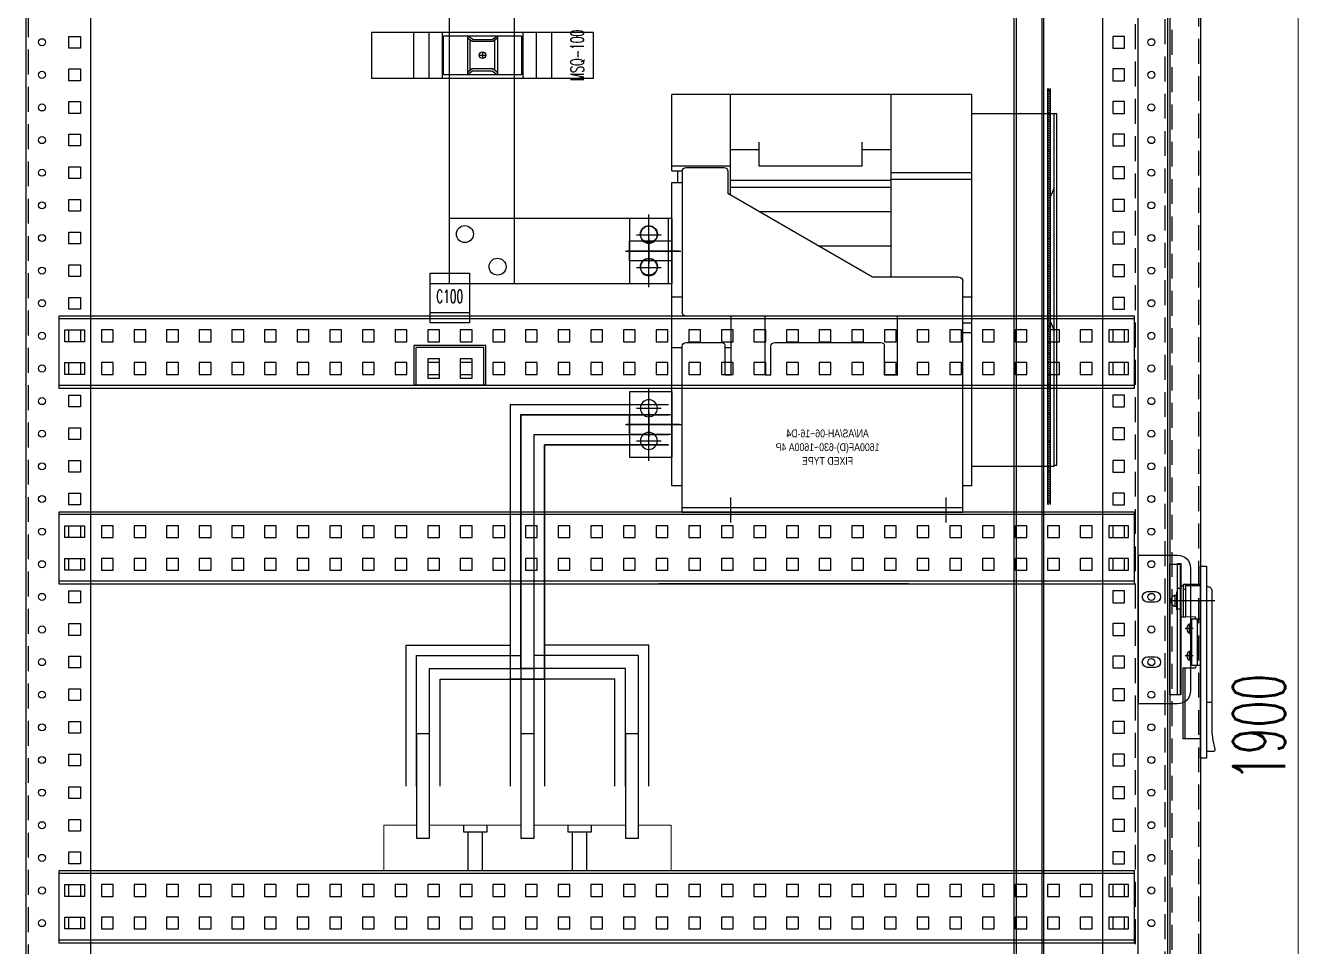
# Model space of a CAD drawing. Header units: millimetres. Extents: x 44190 to 77260, y -67199 to -50358.
# Drawn here: x 58922 to 59907, y -56763 to -56058 of the extents above; entities that cross this region are included whole.
import ezdxf
from ezdxf.enums import TextEntityAlignment as Align

# ---------------------------------------------------------------- set-up
doc = ezdxf.new("R2010")
doc.units = ezdxf.units.MM
doc.header["$LTSCALE"] = 3
doc.linetypes.add('ACAD_ISO04W100', pattern=[30, 24, -3, 0, -3])
doc.linetypes.add('HIDDEN', pattern=[9.525, 6.35, -3.175])
for name, color, linetype in [('1', 3, 'Continuous'), ('@.DM. NÉT CHÍNH', 7, 'Continuous'), ('@.DM. NÉT ĐỤC', 2, 'Continuous'), ('@.VISIBLE', 7, 'Continuous'), ('centerline', 6, 'ACAD_ISO04W100'), ('EQUIPMENT', 4, 'Continuous'), ('equipments', 2, 'Continuous')]:
    doc.layers.add(name, color=color, linetype=linetype)
doc.layers.add('@.DM. KÍCH THƯỚC', color=8, linetype='Continuous', transparency=0.2)
doc.layers.add('hw_Text', color=7, linetype='Continuous', lineweight=13)
doc.layers.add('Text', color=7, linetype='Continuous', lineweight=13)
doc.styles.add('Ann_w01', font='romans.shx', dxfattribs={"width": 0.6, "bigfont": 'chineset.shx'})
doc.styles.get("Standard").update_dxf_attribs({"font": 'arial.ttf'})
doc.dimstyles.new('Dim 01_SC20', dxfattribs={"dimscale": 20, "dimtxt": 2, "dimasz": 1.3, "dimexe": 0.5, "dimexo": 0.5, "dimgap": 0.5, "dimtad": 1, "dimdec": 1, "dimzin": 12, "dimdsep": 46, "dimtxsty": 'Ann_w01', "dimblk": 'OPEN30', "dimcen": 1.5, "dimclrd": 6, "dimclre": 6, "dimclrt": 3, "dimadec": 1, "dimazin": 3, "dimtm": 1e-09, "dimtfac": 1, "dimtdec": 1, "dimtix": 1, "dimtmove": 0, "dimatfit": 3, "dimldrblk": 'OPEN30', "dimfxl": 1, "dimtolj": 1, "dimlwd": 20, "dimlwe": 20, "dimarcsym": 0})

# ---------------------------------------------------------------- blocks, each defined once
blk = doc.blocks.new('_Open30')
at = {"color": 0, "linetype": 'ByBlock', "lineweight": -2}
for p, q in [((-1, 0.268), (0, 0)), ((0, 0), (-1, -0.268)), ((0, 0), (-1, 0))]:
    blk.add_line(p, q, dxfattribs=at)
blk = doc.blocks.new('*D256')
at = {"layer": '@.DM. KÍCH THƯỚC', "color": 6, "lineweight": 20, "transparency": 16777216}
for p, q in [((59807.41, -55645.24), (59907.41, -55645.24)), ((59897.41, -57519.24), (59897.41, -55671.24)), ((59807.41, -57545.24), (59907.41, -57545.24))]:
    blk.add_line(p, q, dxfattribs=at)
at = {"layer": 'Defpoints', "color": 0, "transparency": 16777216}
for p in [(59797.41, -55645.24), (59897.41, -55645.24), (59797.41, -57545.24)]:
    blk.add_point(p, dxfattribs=at)
at = {"layer": '@.DM. KÍCH THƯỚC', "color": 6, "lineweight": 20, "transparency": 16777216, "xscale": 26, "yscale": 26, "zscale": 26}
for p, rotation in [((59897.41, -55645.24), 90), ((59897.41, -57545.24), 270)]:
    blk.add_blockref('_Open30', p, dxfattribs=dict(at, rotation=rotation))
at = {"layer": '@.DM. KÍCH THƯỚC', "color": 3, "transparency": 16777216, "insert": (59867.41, -56595.24), "char_height": 40, "attachment_point": 5, "rotation": 90, "style": 'Ann_w01'}
blk.add_mtext('\\A1;1900', dxfattribs=at)
blk = doc.blocks.new('AB301-1-1.2 Side')
at = {"layer": 'centerline'}
for points in [[(8.69, 47), (-24.81, 47)], [(-7.86, 25.7), (-13.86, 25.7)], [(-7.86, 4.76), (-13.86, 4.76)]]:
    blk.add_lwpolyline(points, dxfattribs=at)
at = {"layer": 'equipments'}
blk.add_line((-17.31, 58.4), (-15.33, 58.4), dxfattribs=at)
for points in [[(-19.81, 75.5), (-17.31, 75.5), (-17.31, -25), (-19.81, -25)], [(-2.31, 73.5), (2.31, 73.5), (2.31, -73.5), (-2.31, -73.5)]]:
    blk.add_lwpolyline(points, close=True, dxfattribs=at)
for points in [[(-15.44, 58.4), (-15.33, 59.61), (-2.31, 59.61)], [(-14.79, 59.61), (-15.22, 59.39), (-15.33, 59.06), (-15.44, 56.43), (-15.22, 56.1), (-14.9, 55.88), (-13.8, 55.88)], [(-20.68, 42.61), (-22.33, 42.61), (-23.53, 43.82), (-24.3, 45.25), (-24.52, 47), (-24.3, 48.64), (-23.53, 50.18), (-22.33, 51.39), (-20.68, 51.39)], [(-21.78, 51.39), (-21.78, 42.61)], [(-19.81, 53.58), (-20.68, 53.58), (-20.68, 40.42), (-19.81, 40.42)], [(-17.31, 56.32), (-19.81, 56.32)], [(-2.31, 58.4), (-13.8, 58.4), (-13.8, 34.39), (-17.31, 34.39)], [(-15.55, 58.4), (-15.55, 34.39)], [(-17.31, 40.64), (-19.81, 40.64)], [(-8.89, 21.2), (-9.76, 21.2), (-9.76, 29.98), (-8.89, 29.98)], [(-2.31, -2.48), (-8.89, -2.48), (-8.89, 33.26), (-2.31, 33.26)], [(-4.5, -2.48), (-4.5, 33.26)], [(-9.76, 22.3), (-11.41, 22.3), (-12.17, 23.95), (-12.5, 25.7), (-12.17, 27.34), (-11.41, 28.99), (-9.76, 28.99)], [(-10.86, 28.99), (-10.86, 22.3)], [(-9.76, 1.47), (-11.41, 1.47), (-12.17, 3.11), (-12.5, 4.76), (-12.17, 6.51), (-11.41, 8.16), (-9.76, 8.16)], [(-10.86, 8.16), (-10.86, 1.47)], [(-8.89, 0.37), (-9.76, 0.37), (-9.76, 9.25), (-8.89, 9.25)], [(-2.31, -58.7), (-15.55, -58.7), (-15.55, -4.45), (-6.69, -4.45), (-6.14, -4.34), (-5.71, -3.9), (-5.6, -3.35), (-5.6, -2.48)], [(-13.91, -58.7), (-13.91, -4.45)], [(2.31, -68.13), (8.01, -68.13), (8.89, -67.69), (9.1, -67.14), (9.1, -66.7), (7.57, -60.12), (6.69, -53.44), (6.69, -31.51), (6.58, -31.07), (6.14, -30.96), (2.31, -30.96)]]:
    blk.add_lwpolyline(points, dxfattribs=at)
for points in [[(2.31, -30.74), (6.14, -30.74), (6.58, -30.52), (6.69, -30.19), (6.69, 54.6, 0.414214), (3.69, 57.6), (2.31, 57.6)], [(-5.61, 33.26, 0.029012), (-5.71, 33.95), (-6.14, 34.39), (-6.58, 34.5), (-13.8, 34.7)]]:
    blk.add_lwpolyline(points, format="xyb", dxfattribs=at)
blk = doc.blocks.new('A$Ca3bfb219')
blk.add_lwpolyline([(0, 114), (30, 114, -0.414214), (40, 104), (40, 10, -0.414214), (30, 0), (0, 0)], format="xyb", close=True)
blk.add_lwpolyline([(24, 107), (32, 107), (32, 7), (24, 7)], close=True)
at = {"layer": '@.DM. NÉT ĐỤC'}
for points in [[(7, 86), (13, 86, -1), (13, 78), (7, 78, -1)], [(7, 36), (13, 36, -1), (13, 28), (7, 28, -1)]]:
    blk.add_lwpolyline(points, format="xyb", close=True, dxfattribs=at)
blk = doc.blocks.new('*U78')
at = {"color": 240, "lineweight": 5}
blk.add_line((-110, 0), (-110, 35), dxfattribs=at)
at = {"color": 1, "lineweight": 5}
for p, q in [((-110, 35), (-85, 35)), ((-75, 35), (-5, 35)), ((5, 35), (75, 35)), ((85, 35), (110, 35)), ((110, 35), (110, 0)), ((110, 0), (-110, 0))]:
    blk.add_line(p, q, dxfattribs=at)
at = {"color": 252, "lineweight": 5}
for p, q in [((-85, 35), (-85, 25)), ((-75, 35), (-75, 25)), ((-5, 35), (-5, 25)), ((5, 35), (5, 25)), ((75, 35), (75, 25)), ((85, 35), (85, 25)), ((-85, 25), (-75, 25)), ((-5, 25), (5, 25)), ((75, 25), (85, 25))]:
    blk.add_line(p, q, dxfattribs=at)
at = {"color": 252}
for p, q in [((-49, 35), (-49, 30)), ((-49, 30), (-31, 30)), ((-45.5, 0), (-45.5, 30)), ((-34.5, 0), (-34.5, 30)), ((-31, 30), (-31, 35)), ((31, 35), (31, 30)), ((31, 30), (49, 30)), ((34.5, 0), (34.5, 30)), ((34.5, 4), (34.5, 30)), ((45.5, 0), (45.5, 30)), ((45.5, 0), (45.5, 30)), ((49, 30), (49, 35))]:
    blk.add_line(p, q, dxfattribs=at)
blk = doc.blocks.new('*U157')
at = {"layer": '@.DM. NÉT CHÍNH', "color": 1}
for p, q in [((0, 53), (824, 53)), ((0, 2), (824, 2))]:
    blk.add_line(p, q, dxfattribs=at)
for points in [[(0, 55), (824, 55), (824, 0), (0, 0)], [(19.5, 44.5), (19.5, 35.5), (4.5, 35.5), (4.5, 44.5)], [(32.5, 44.5), (41.5, 44.5), (41.5, 35.5), (32.5, 35.5)], [(57.5, 44.5), (66.5, 44.5), (66.5, 35.5), (57.5, 35.5)], [(82.5, 44.5), (91.5, 44.5), (91.5, 35.5), (82.5, 35.5)], [(107.5, 44.5), (116.5, 44.5), (116.5, 35.5), (107.5, 35.5)], [(132.5, 44.5), (141.5, 44.5), (141.5, 35.5), (132.5, 35.5)], [(157.5, 44.5), (166.5, 44.5), (166.5, 35.5), (157.5, 35.5)], [(182.5, 44.5), (191.5, 44.5), (191.5, 35.5), (182.5, 35.5)], [(207.5, 44.5), (216.5, 44.5), (216.5, 35.5), (207.5, 35.5)], [(232.5, 44.5), (241.5, 44.5), (241.5, 35.5), (232.5, 35.5)], [(257.5, 44.5), (266.5, 44.5), (266.5, 35.5), (257.5, 35.5)], [(282.5, 44.5), (291.5, 44.5), (291.5, 35.5), (282.5, 35.5)], [(307.5, 44.5), (316.5, 44.5), (316.5, 35.5), (307.5, 35.5)], [(332.5, 44.5), (341.5, 44.5), (341.5, 35.5), (332.5, 35.5)], [(357.5, 44.5), (366.5, 44.5), (366.5, 35.5), (357.5, 35.5)], [(382.5, 44.5), (391.5, 44.5), (391.5, 35.5), (382.5, 35.5)], [(407.5, 44.5), (416.5, 44.5), (416.5, 35.5), (407.5, 35.5)], [(432.5, 44.5), (441.5, 44.5), (441.5, 35.5), (432.5, 35.5)], [(457.5, 44.5), (466.5, 44.5), (466.5, 35.5), (457.5, 35.5)], [(482.5, 44.5), (491.5, 44.5), (491.5, 35.5), (482.5, 35.5)], [(507.5, 44.5), (516.5, 44.5), (516.5, 35.5), (507.5, 35.5)], [(532.5, 44.5), (541.5, 44.5), (541.5, 35.5), (532.5, 35.5)], [(557.5, 44.5), (566.5, 44.5), (566.5, 35.5), (557.5, 35.5)], [(582.5, 44.5), (591.5, 44.5), (591.5, 35.5), (582.5, 35.5)], [(607.5, 44.5), (616.5, 44.5), (616.5, 35.5), (607.5, 35.5)], [(632.5, 44.5), (641.5, 44.5), (641.5, 35.5), (632.5, 35.5)], [(657.5, 44.5), (666.5, 44.5), (666.5, 35.5), (657.5, 35.5)], [(682.5, 44.5), (691.5, 44.5), (691.5, 35.5), (682.5, 35.5)], [(707.5, 44.5), (716.5, 44.5), (716.5, 35.5), (707.5, 35.5)], [(732.5, 44.5), (741.5, 44.5), (741.5, 35.5), (732.5, 35.5)], [(757.5, 44.5), (766.5, 44.5), (766.5, 35.5), (757.5, 35.5)], [(782.5, 44.5), (791.5, 44.5), (791.5, 35.5), (782.5, 35.5)], [(804.5, 44.5), (804.5, 35.5), (819.5, 35.5), (819.5, 44.5)], [(19.5, 19.5), (19.5, 10.5), (4.5, 10.5), (4.5, 19.5)], [(32.5, 19.5), (41.5, 19.5), (41.5, 10.5), (32.5, 10.5)], [(57.5, 19.5), (66.5, 19.5), (66.5, 10.5), (57.5, 10.5)], [(82.5, 19.5), (91.5, 19.5), (91.5, 10.5), (82.5, 10.5)], [(107.5, 19.5), (116.5, 19.5), (116.5, 10.5), (107.5, 10.5)], [(132.5, 19.5), (141.5, 19.5), (141.5, 10.5), (132.5, 10.5)], [(157.5, 19.5), (166.5, 19.5), (166.5, 10.5), (157.5, 10.5)], [(182.5, 19.5), (191.5, 19.5), (191.5, 10.5), (182.5, 10.5)], [(207.5, 19.5), (216.5, 19.5), (216.5, 10.5), (207.5, 10.5)], [(232.5, 19.5), (241.5, 19.5), (241.5, 10.5), (232.5, 10.5)], [(257.5, 19.5), (266.5, 19.5), (266.5, 10.5), (257.5, 10.5)], [(282.5, 19.5), (291.5, 19.5), (291.5, 10.5), (282.5, 10.5)], [(307.5, 19.5), (316.5, 19.5), (316.5, 10.5), (307.5, 10.5)], [(332.5, 19.5), (341.5, 19.5), (341.5, 10.5), (332.5, 10.5)], [(357.5, 19.5), (366.5, 19.5), (366.5, 10.5), (357.5, 10.5)], [(382.5, 19.5), (391.5, 19.5), (391.5, 10.5), (382.5, 10.5)], [(407.5, 19.5), (416.5, 19.5), (416.5, 10.5), (407.5, 10.5)], [(432.5, 19.5), (441.5, 19.5), (441.5, 10.5), (432.5, 10.5)], [(457.5, 19.5), (466.5, 19.5), (466.5, 10.5), (457.5, 10.5)], [(482.5, 19.5), (491.5, 19.5), (491.5, 10.5), (482.5, 10.5)], [(507.5, 19.5), (516.5, 19.5), (516.5, 10.5), (507.5, 10.5)], [(532.5, 19.5), (541.5, 19.5), (541.5, 10.5), (532.5, 10.5)], [(557.5, 19.5), (566.5, 19.5), (566.5, 10.5), (557.5, 10.5)], [(582.5, 19.5), (591.5, 19.5), (591.5, 10.5), (582.5, 10.5)], [(607.5, 19.5), (616.5, 19.5), (616.5, 10.5), (607.5, 10.5)], [(632.5, 19.5), (641.5, 19.5), (641.5, 10.5), (632.5, 10.5)], [(657.5, 19.5), (666.5, 19.5), (666.5, 10.5), (657.5, 10.5)], [(682.5, 19.5), (691.5, 19.5), (691.5, 10.5), (682.5, 10.5)], [(707.5, 19.5), (716.5, 19.5), (716.5, 10.5), (707.5, 10.5)], [(732.5, 19.5), (741.5, 19.5), (741.5, 10.5), (732.5, 10.5)], [(757.5, 19.5), (766.5, 19.5), (766.5, 10.5), (757.5, 10.5)], [(782.5, 19.5), (791.5, 19.5), (791.5, 10.5), (782.5, 10.5)], [(804.5, 19.5), (804.5, 10.5), (819.5, 10.5), (819.5, 19.5)]]:
    blk.add_lwpolyline(points, close=True, dxfattribs=at)
blk = doc.blocks.new('*U138')
at = {"layer": '@.DM. NÉT CHÍNH', "color": 1}
for p, q in [((0, 53), (824, 53)), ((0, 2), (824, 2))]:
    blk.add_line(p, q, dxfattribs=at)
for points in [[(0, 55), (824, 55), (824, 0), (0, 0)], [(19.5, 44.5), (19.5, 35.5), (4.5, 35.5), (4.5, 44.5)], [(32.5, 44.5), (41.5, 44.5), (41.5, 35.5), (32.5, 35.5)], [(57.5, 44.5), (66.5, 44.5), (66.5, 35.5), (57.5, 35.5)], [(82.5, 44.5), (91.5, 44.5), (91.5, 35.5), (82.5, 35.5)], [(107.5, 44.5), (116.5, 44.5), (116.5, 35.5), (107.5, 35.5)], [(132.5, 44.5), (141.5, 44.5), (141.5, 35.5), (132.5, 35.5)], [(157.5, 44.5), (166.5, 44.5), (166.5, 35.5), (157.5, 35.5)], [(182.5, 44.5), (191.5, 44.5), (191.5, 35.5), (182.5, 35.5)], [(207.5, 44.5), (216.5, 44.5), (216.5, 35.5), (207.5, 35.5)], [(232.5, 44.5), (241.5, 44.5), (241.5, 35.5), (232.5, 35.5)], [(257.5, 44.5), (266.5, 44.5), (266.5, 35.5), (257.5, 35.5)], [(282.5, 44.5), (291.5, 44.5), (291.5, 35.5), (282.5, 35.5)], [(307.5, 44.5), (316.5, 44.5), (316.5, 35.5), (307.5, 35.5)], [(332.5, 44.5), (341.5, 44.5), (341.5, 35.5), (332.5, 35.5)], [(357.5, 44.5), (366.5, 44.5), (366.5, 35.5), (357.5, 35.5)], [(382.5, 44.5), (391.5, 44.5), (391.5, 35.5), (382.5, 35.5)], [(407.5, 44.5), (416.5, 44.5), (416.5, 35.5), (407.5, 35.5)], [(432.5, 44.5), (441.5, 44.5), (441.5, 35.5), (432.5, 35.5)], [(457.5, 44.5), (466.5, 44.5), (466.5, 35.5), (457.5, 35.5)], [(482.5, 44.5), (491.5, 44.5), (491.5, 35.5), (482.5, 35.5)], [(507.5, 44.5), (516.5, 44.5), (516.5, 35.5), (507.5, 35.5)], [(532.5, 44.5), (541.5, 44.5), (541.5, 35.5), (532.5, 35.5)], [(557.5, 44.5), (566.5, 44.5), (566.5, 35.5), (557.5, 35.5)], [(582.5, 44.5), (591.5, 44.5), (591.5, 35.5), (582.5, 35.5)], [(607.5, 44.5), (616.5, 44.5), (616.5, 35.5), (607.5, 35.5)], [(632.5, 44.5), (641.5, 44.5), (641.5, 35.5), (632.5, 35.5)], [(657.5, 44.5), (666.5, 44.5), (666.5, 35.5), (657.5, 35.5)], [(682.5, 44.5), (691.5, 44.5), (691.5, 35.5), (682.5, 35.5)], [(707.5, 44.5), (716.5, 44.5), (716.5, 35.5), (707.5, 35.5)], [(732.5, 44.5), (741.5, 44.5), (741.5, 35.5), (732.5, 35.5)], [(757.5, 44.5), (766.5, 44.5), (766.5, 35.5), (757.5, 35.5)], [(782.5, 44.5), (791.5, 44.5), (791.5, 35.5), (782.5, 35.5)], [(804.5, 44.5), (804.5, 35.5), (819.5, 35.5), (819.5, 44.5)], [(19.5, 19.5), (19.5, 10.5), (4.5, 10.5), (4.5, 19.5)], [(32.5, 19.5), (41.5, 19.5), (41.5, 10.5), (32.5, 10.5)], [(57.5, 19.5), (66.5, 19.5), (66.5, 10.5), (57.5, 10.5)], [(82.5, 19.5), (91.5, 19.5), (91.5, 10.5), (82.5, 10.5)], [(107.5, 19.5), (116.5, 19.5), (116.5, 10.5), (107.5, 10.5)], [(132.5, 19.5), (141.5, 19.5), (141.5, 10.5), (132.5, 10.5)], [(157.5, 19.5), (166.5, 19.5), (166.5, 10.5), (157.5, 10.5)], [(182.5, 19.5), (191.5, 19.5), (191.5, 10.5), (182.5, 10.5)], [(207.5, 19.5), (216.5, 19.5), (216.5, 10.5), (207.5, 10.5)], [(232.5, 19.5), (241.5, 19.5), (241.5, 10.5), (232.5, 10.5)], [(257.5, 19.5), (266.5, 19.5), (266.5, 10.5), (257.5, 10.5)], [(282.5, 19.5), (291.5, 19.5), (291.5, 10.5), (282.5, 10.5)], [(307.5, 19.5), (316.5, 19.5), (316.5, 10.5), (307.5, 10.5)], [(332.5, 19.5), (341.5, 19.5), (341.5, 10.5), (332.5, 10.5)], [(357.5, 19.5), (366.5, 19.5), (366.5, 10.5), (357.5, 10.5)], [(382.5, 19.5), (391.5, 19.5), (391.5, 10.5), (382.5, 10.5)], [(407.5, 19.5), (416.5, 19.5), (416.5, 10.5), (407.5, 10.5)], [(432.5, 19.5), (441.5, 19.5), (441.5, 10.5), (432.5, 10.5)], [(457.5, 19.5), (466.5, 19.5), (466.5, 10.5), (457.5, 10.5)], [(482.5, 19.5), (491.5, 19.5), (491.5, 10.5), (482.5, 10.5)], [(507.5, 19.5), (516.5, 19.5), (516.5, 10.5), (507.5, 10.5)], [(532.5, 19.5), (541.5, 19.5), (541.5, 10.5), (532.5, 10.5)], [(557.5, 19.5), (566.5, 19.5), (566.5, 10.5), (557.5, 10.5)], [(582.5, 19.5), (591.5, 19.5), (591.5, 10.5), (582.5, 10.5)], [(607.5, 19.5), (616.5, 19.5), (616.5, 10.5), (607.5, 10.5)], [(632.5, 19.5), (641.5, 19.5), (641.5, 10.5), (632.5, 10.5)], [(657.5, 19.5), (666.5, 19.5), (666.5, 10.5), (657.5, 10.5)], [(682.5, 19.5), (691.5, 19.5), (691.5, 10.5), (682.5, 10.5)], [(707.5, 19.5), (716.5, 19.5), (716.5, 10.5), (707.5, 10.5)], [(732.5, 19.5), (741.5, 19.5), (741.5, 10.5), (732.5, 10.5)], [(757.5, 19.5), (766.5, 19.5), (766.5, 10.5), (757.5, 10.5)], [(782.5, 19.5), (791.5, 19.5), (791.5, 10.5), (782.5, 10.5)], [(804.5, 19.5), (804.5, 10.5), (819.5, 10.5), (819.5, 19.5)]]:
    blk.add_lwpolyline(points, close=True, dxfattribs=at)
blk = doc.blocks.new('MSQ -100')
at = {"layer": 'EQUIPMENT', "color": 6}
for p, q in [((32.06, 35), (32.06, 0)), ((44, 35), (44, 0)), ((54, 35), (54, 0)), ((116, 35), (116, 0)), ((126, 35), (126, 0)), ((137.94, 35), (137.94, 0))]:
    blk.add_line(p, q, dxfattribs=at)
at = {"layer": 'EQUIPMENT'}
for p, q in [((73.5, 32.5), (73.5, 2.5)), ((77.5, 29.5), (73.5, 32.5)), ((92.5, 29.5), (96.5, 32.5)), ((96.5, 32.5), (96.5, 2.5)), ((75.5, 5.87), (75.5, 29.12)), ((85, 20), (85, 15)), ((94.5, 5.87), (94.5, 29.12)), ((82.5, 17.5), (87.5, 17.5)), ((77.5, 5.5), (73.5, 2.5)), ((92.5, 5.5), (96.5, 2.5))]:
    blk.add_line(p, q, dxfattribs=at)
for points in [[(0, 0), (170, 0), (170, 35), (0, 35)], [(55, 32.5), (115, 32.5), (115, 2.5), (55, 2.5)]]:
    blk.add_lwpolyline(points, close=True, dxfattribs=at)
for points in [[(96.5, 30.62), (93, 28), (77, 28), (73.5, 30.62)], [(77.5, 29.5), (92.5, 29.5)], [(96.5, 4.37), (93, 7), (77, 7), (73.5, 4.37)], [(77.5, 5.5), (92.5, 5.5)]]:
    blk.add_lwpolyline(points, dxfattribs=at)
blk.add_circle((85, 17.5), 2.5, dxfattribs=at)
at = {"layer": '@.VISIBLE', "color": 151, "insert": (158, 17.5), "char_height": 10, "attachment_point": 5, "rotation": 90, "style": 'Ann_w01'}
blk.add_mtext('\\A1;MSQ-100', dxfattribs=at)
blk = doc.blocks.new('*U108')
at = {"layer": '@.DM. NÉT CHÍNH', "color": 1}
for p, q in [((0, 53), (824, 53)), ((0, 2), (824, 2))]:
    blk.add_line(p, q, dxfattribs=at)
for points in [[(0, 55), (824, 55), (824, 0), (0, 0)], [(19.5, 44.5), (19.5, 35.5), (4.5, 35.5), (4.5, 44.5)], [(32.5, 44.5), (41.5, 44.5), (41.5, 35.5), (32.5, 35.5)], [(57.5, 44.5), (66.5, 44.5), (66.5, 35.5), (57.5, 35.5)], [(82.5, 44.5), (91.5, 44.5), (91.5, 35.5), (82.5, 35.5)], [(107.5, 44.5), (116.5, 44.5), (116.5, 35.5), (107.5, 35.5)], [(132.5, 44.5), (141.5, 44.5), (141.5, 35.5), (132.5, 35.5)], [(157.5, 44.5), (166.5, 44.5), (166.5, 35.5), (157.5, 35.5)], [(182.5, 44.5), (191.5, 44.5), (191.5, 35.5), (182.5, 35.5)], [(207.5, 44.5), (216.5, 44.5), (216.5, 35.5), (207.5, 35.5)], [(232.5, 44.5), (241.5, 44.5), (241.5, 35.5), (232.5, 35.5)], [(257.5, 44.5), (266.5, 44.5), (266.5, 35.5), (257.5, 35.5)], [(282.5, 44.5), (291.5, 44.5), (291.5, 35.5), (282.5, 35.5)], [(307.5, 44.5), (316.5, 44.5), (316.5, 35.5), (307.5, 35.5)], [(332.5, 44.5), (341.5, 44.5), (341.5, 35.5), (332.5, 35.5)], [(357.5, 44.5), (366.5, 44.5), (366.5, 35.5), (357.5, 35.5)], [(382.5, 44.5), (391.5, 44.5), (391.5, 35.5), (382.5, 35.5)], [(407.5, 44.5), (416.5, 44.5), (416.5, 35.5), (407.5, 35.5)], [(432.5, 44.5), (441.5, 44.5), (441.5, 35.5), (432.5, 35.5)], [(457.5, 44.5), (466.5, 44.5), (466.5, 35.5), (457.5, 35.5)], [(482.5, 44.5), (491.5, 44.5), (491.5, 35.5), (482.5, 35.5)], [(507.5, 44.5), (516.5, 44.5), (516.5, 35.5), (507.5, 35.5)], [(532.5, 44.5), (541.5, 44.5), (541.5, 35.5), (532.5, 35.5)], [(557.5, 44.5), (566.5, 44.5), (566.5, 35.5), (557.5, 35.5)], [(582.5, 44.5), (591.5, 44.5), (591.5, 35.5), (582.5, 35.5)], [(607.5, 44.5), (616.5, 44.5), (616.5, 35.5), (607.5, 35.5)], [(632.5, 44.5), (641.5, 44.5), (641.5, 35.5), (632.5, 35.5)], [(657.5, 44.5), (666.5, 44.5), (666.5, 35.5), (657.5, 35.5)], [(682.5, 44.5), (691.5, 44.5), (691.5, 35.5), (682.5, 35.5)], [(707.5, 44.5), (716.5, 44.5), (716.5, 35.5), (707.5, 35.5)], [(732.5, 44.5), (741.5, 44.5), (741.5, 35.5), (732.5, 35.5)], [(757.5, 44.5), (766.5, 44.5), (766.5, 35.5), (757.5, 35.5)], [(782.5, 44.5), (791.5, 44.5), (791.5, 35.5), (782.5, 35.5)], [(804.5, 44.5), (804.5, 35.5), (819.5, 35.5), (819.5, 44.5)], [(19.5, 19.5), (19.5, 10.5), (4.5, 10.5), (4.5, 19.5)], [(32.5, 19.5), (41.5, 19.5), (41.5, 10.5), (32.5, 10.5)], [(57.5, 19.5), (66.5, 19.5), (66.5, 10.5), (57.5, 10.5)], [(82.5, 19.5), (91.5, 19.5), (91.5, 10.5), (82.5, 10.5)], [(107.5, 19.5), (116.5, 19.5), (116.5, 10.5), (107.5, 10.5)], [(132.5, 19.5), (141.5, 19.5), (141.5, 10.5), (132.5, 10.5)], [(157.5, 19.5), (166.5, 19.5), (166.5, 10.5), (157.5, 10.5)], [(182.5, 19.5), (191.5, 19.5), (191.5, 10.5), (182.5, 10.5)], [(207.5, 19.5), (216.5, 19.5), (216.5, 10.5), (207.5, 10.5)], [(232.5, 19.5), (241.5, 19.5), (241.5, 10.5), (232.5, 10.5)], [(257.5, 19.5), (266.5, 19.5), (266.5, 10.5), (257.5, 10.5)], [(282.5, 19.5), (291.5, 19.5), (291.5, 10.5), (282.5, 10.5)], [(307.5, 19.5), (316.5, 19.5), (316.5, 10.5), (307.5, 10.5)], [(332.5, 19.5), (341.5, 19.5), (341.5, 10.5), (332.5, 10.5)], [(357.5, 19.5), (366.5, 19.5), (366.5, 10.5), (357.5, 10.5)], [(382.5, 19.5), (391.5, 19.5), (391.5, 10.5), (382.5, 10.5)], [(407.5, 19.5), (416.5, 19.5), (416.5, 10.5), (407.5, 10.5)], [(432.5, 19.5), (441.5, 19.5), (441.5, 10.5), (432.5, 10.5)], [(457.5, 19.5), (466.5, 19.5), (466.5, 10.5), (457.5, 10.5)], [(482.5, 19.5), (491.5, 19.5), (491.5, 10.5), (482.5, 10.5)], [(507.5, 19.5), (516.5, 19.5), (516.5, 10.5), (507.5, 10.5)], [(532.5, 19.5), (541.5, 19.5), (541.5, 10.5), (532.5, 10.5)], [(557.5, 19.5), (566.5, 19.5), (566.5, 10.5), (557.5, 10.5)], [(582.5, 19.5), (591.5, 19.5), (591.5, 10.5), (582.5, 10.5)], [(607.5, 19.5), (616.5, 19.5), (616.5, 10.5), (607.5, 10.5)], [(632.5, 19.5), (641.5, 19.5), (641.5, 10.5), (632.5, 10.5)], [(657.5, 19.5), (666.5, 19.5), (666.5, 10.5), (657.5, 10.5)], [(682.5, 19.5), (691.5, 19.5), (691.5, 10.5), (682.5, 10.5)], [(707.5, 19.5), (716.5, 19.5), (716.5, 10.5), (707.5, 10.5)], [(732.5, 19.5), (741.5, 19.5), (741.5, 10.5), (732.5, 10.5)], [(757.5, 19.5), (766.5, 19.5), (766.5, 10.5), (757.5, 10.5)], [(782.5, 19.5), (791.5, 19.5), (791.5, 10.5), (782.5, 10.5)], [(804.5, 19.5), (804.5, 10.5), (819.5, 10.5), (819.5, 19.5)]]:
    blk.add_lwpolyline(points, close=True, dxfattribs=at)
blk = doc.blocks.new('A$C48B815C2')
at = {"linetype": 'Continuous'}
for p, q in [((0, 52.73), (32.5, 52.73)), ((0, 52.73), (0, 2.73)), ((32.5, 52.73), (32.5, 2.73)), ((32.5, 2.73), (0, 2.73))]:
    blk.add_line(p, q, dxfattribs=at)
for centre in [(17.5, 40.23), (17.5, 15.23)]:
    blk.add_circle(centre, 6.5, dxfattribs=at)
at = {"layer": '1'}
for p, q in [((17.5, 0), (17.5, 55.73)), ((27, 40.23), (8, 40.23)), ((35.5, 27.73), (0, 27.73)), ((27, 15.23), (8, 15.23))]:
    blk.add_line(p, q, dxfattribs=at)
blk = doc.blocks.new('*U370')
h = blk.add_hatch()
h.set_pattern_fill('ANSI31', color=1, scale=10)
h.set_pattern_definition([(45, (0, 15), (-0.88388348, 0.88388348), [])])
h.paths.add_polyline_path([(1214.14, -3090.86), (1216.14, -3090.86), (1216.14, -2772.29), (1214.14, -2772.29)])
at = {"linetype": 'Continuous'}
for p, q in [((1274.14, -3076.7), (1274.14, -2776.7)), ((1274.14, -2776.7), (1504.14, -2776.7)), ((1336.14, -2916.7), (1336.14, -2776.7)), ((1459.14, -2853.86), (1459.14, -2776.7)), ((1504.14, -2835.2), (1504.14, -2776.7)), ((1209.14, -3060.7), (1209.14, -2791.7)), ((1209.14, -2791.7), (1273.64, -2791.7)), ((1211.14, -2848.4), (1211.14, -2791.7)), ((1358.14, -2831.7), (1358.14, -2813.2)), ((1437.14, -2831.7), (1437.14, -2813.2)), ((1336.64, -2819.2), (1358.14, -2819.2)), ((1437.14, -2819.2), (1459.14, -2819.2)), ((1274.64, -2836.7), (1336.64, -2836.7)), ((1358.14, -2831.7), (1437.14, -2831.7)), ((1459.14, -2831.7), (1504.14, -2831.7)), ((1461.14, -2835.7), (1461.14, -2852.7)), ((1493.14, -2832.7), (1464.14, -2832.7)), ((1504.14, -2835.2), (1496.09, -2835.2)), ((1496.14, -2835.7), (1496.14, -2943.7)), ((1499.64, -2835.2), (1499.64, -2844.2)), ((1336.14, -2841.7), (1274.64, -2841.7)), ((1336.64, -2842.7), (1459.14, -2842.7)), ((1504.14, -2844.2), (1496.14, -2844.2)), ((1504.14, -3076.7), (1504.14, -2844.2)), ((1211.14, -2848.4), (1214.14, -2855.47)), ((1211.14, -3061.7), (1211.14, -2848.5)), ((1214.14, -2855.47), (1214.14, -2950.54)), ((1459.14, -2847.7), (1336.64, -2847.7)), ((1350.29, -2916.7), (1461.14, -2852.7)), ((1336.14, -2866.7), (1436.89, -2866.7)), ((1391.85, -2892.7), (1336.14, -2892.7)), ((1281.14, -3096.7), (1281.14, -2919.7)), ((1284.14, -2916.7), (1350.29, -2916.7)), ((1281.14, -2931.7), (1274.64, -2931.7)), ((1504.14, -2931.7), (1496.14, -2931.7)), ((1214.14, -2950.54), (1211.14, -2957.6)), ((1281.14, -2951.7), (1274.14, -2951.7)), ((1331.14, -2991.7), (1331.14, -2946.7)), ((1331.14, -2946.7), (1432.64, -2946.7)), ((1432.64, -2991.7), (1432.64, -2946.7)), ((1458.64, -2991.7), (1458.64, -2946.7)), ((1458.64, -2946.7), (1493.14, -2946.7)), ((1281.14, -2959.2), (1274.14, -2959.2)), ((1341.14, -2991.7), (1341.14, -2969.7)), ((1425.14, -2966.7), (1344.14, -2966.7)), ((1428.14, -2991.7), (1428.14, -2969.7)), ((1463.14, -2970.7), (1459.14, -2970.7)), ((1463.14, -2991.7), (1463.14, -2969.7)), ((1493.14, -2966.7), (1466.14, -2966.7)), ((1496.14, -3096.7), (1496.14, -2969.7)), ((1504.14, -2970.7), (1496.14, -2970.7)), ((1331.14, -2991.7), (1341.14, -2991.7)), ((1428.14, -2991.7), (1432.64, -2991.7)), ((1458.64, -2991.7), (1463.14, -2991.7)), ((1211.14, -3060.7), (1209.14, -3060.7)), ((1211.14, -3061.7), (1273.64, -3061.7)), ((1274.14, -3076.7), (1281.14, -3076.7)), ((1496.14, -3076.7), (1504.14, -3076.7)), ((1281.14, -3093.5), (1496.14, -3093.5)), ((1496.14, -3096.7), (1281.14, -3096.7))]:
    blk.add_line(p, q, dxfattribs=at)
at = {"color": 6, "linetype": 'Continuous'}
for p, q in [((1504.14, -2889.2), (1536.64, -2889.2)), ((1504.14, -2904.2), (1504.14, -2889.2)), ((1536.64, -2904.2), (1536.64, -2889.2)), ((1504.14, -2904.2), (1536.64, -2904.2)), ((1504.14, -3022.2), (1536.64, -3022.2)), ((1504.14, -3037.2), (1504.14, -3022.2)), ((1536.64, -3037.2), (1536.64, -3022.2)), ((1504.14, -3037.2), (1536.64, -3037.2))]:
    blk.add_line(p, q, dxfattribs=at)
at = {"linetype": 'Continuous'}
for centre, radius, start, end in [((1273.64, -2791.2), 0.5, 270, 340), ((1464.14, -2835.7), 3, 90, 180), ((1493.14, -2835.7), 3, 0, 90), ((1284.14, -2919.7), 3, 90, 180), ((1274.64, -2932.2), 0.5, 90, 180), ((1493.14, -2943.7), 3, 270, 0), ((1344.14, -2969.7), 3, 90, 180), ((1425.14, -2969.7), 3, 0, 90), ((1466.14, -2969.7), 3, 90, 180), ((1493.14, -2969.7), 3, 0, 90), ((1273.64, -3062.2), 0.5, 0, 90)]:
    blk.add_arc(centre, radius, start, end, dxfattribs=at)
at = {"linetype": 'Continuous', "start_tangent": (0, -1), "end_tangent": (1, 0)}
for points in [[(1274.14, -2836.5), (1274.38, -2836.67), (1274.64, -2836.7)], [(1274.14, -2841.5), (1274.38, -2841.67), (1274.64, -2841.7)]]:
    blk.add_spline(points, degree=3, dxfattribs=at)
at = {"layer": '1'}
for p, q in [((1214.14, -2772.29), (1214.14, -3090.86)), ((1216.14, -2772.29), (1216.14, -3090.86)), ((1504.14, -2896.7), (1497.06, -2896.7)), ((1498.14, -2896.7), (1538.64, -2896.7)), ((1521.64, -3020.2), (1521.64, -3039.2)), ((1504.14, -3029.7), (1496.72, -3029.7)), ((1498.14, -3029.7), (1538.64, -3029.7)), ((1294.14, -3085.5), (1294.14, -3104.7)), ((1459.14, -3085.5), (1459.14, -3104.7))]:
    blk.add_line(p, q, dxfattribs=at)
at = {"layer": '1', "color": 6}
blk.add_line((1521.64, -2887.2), (1521.64, -2906.2), dxfattribs=at)
for p in [(1504.14, -2924.44), (1504.14, -3057.44)]:
    blk.add_blockref('A$C48B815C2', p)
at = {"layer": 'hw_Text', "color": 252, "linetype": 'Continuous', "width": 0.8}
for s, p in [('AN/AS/AH-06~16-D4', (1384.76, -3039.45)), ('1600AF(D)-630~1600A 4P', (1384.76, -3049.99)), ('FIXED TYPE', (1384.76, -3060.52))]:
    blk.add_text(s, height=6, dxfattribs=at).set_placement(p, align=Align.CENTER)
blk = doc.blocks.new('A$Cb9864b83')
at = {"layer": 'EQUIPMENT', "color": 2}
for p, q in [((0, 30), (30, 30)), ((0, 8), (30, 8))]:
    blk.add_line(p, q, dxfattribs=at)
blk.add_lwpolyline([(0, 38), (30, 38), (30, 0), (0, 0)], close=True, dxfattribs=at)

msp = doc.modelspace()

# ---------------------------------------------------------------- linework, layer by layer
msp.add_line((59598.91, -56485.24), (59407.37, -56485.24))
for centre in [(59399.91, -56217.24), (59399.91, -56242.24)]:
    msp.add_circle(centre, 6.5)
at = {"layer": '@.DM. NÉT CHÍNH', "color": 6, "linetype": 'HIDDEN'}
msp.add_line((59772.41, -55770.74), (59772.41, -57319.74), dxfattribs=at)
at = {"layer": '@.DM. NÉT CHÍNH', "color": 6}
for p, q in [((59774.41, -55770.74), (59774.41, -57319.74)), ((59679.41, -55790.74), (59679.41, -57299.74)), ((59681.41, -55790.74), (59681.41, -57299.74))]:
    msp.add_line(p, q, dxfattribs=at)
at = {"layer": '@.DM. NÉT CHÍNH'}
msp.add_lwpolyline([(59797.41, -55645.24), (58922.41, -55645.24), (58922.41, -57445.24), (59797.41, -57445.24)], close=True, dxfattribs=at)
at = {"layer": '@.DM. NÉT CHÍNH', "linetype": 'HIDDEN'}
msp.add_lwpolyline([(59795.41, -55647.24), (58924.41, -55647.24), (58924.41, -57443.24), (59795.41, -57443.24)], close=True, dxfattribs=at)
at = {"layer": '@.DM. NÉT CHÍNH'}
for points in [[(58972.41, -57445.24), (58972.41, -55645.24)], [(59747.41, -55645.24), (59747.41, -57445.24)]]:
    msp.add_lwpolyline(points, dxfattribs=at)
at = {"layer": '@.DM. NÉT CHÍNH', "color": 4}
for points in [[(59799.41, -55723.24), (59822.41, -55723.24), (59822.41, -57367.24), (59799.41, -57367.24)], [(59682.41, -57302.74), (59682.41, -57314.74), (59702.41, -57314.74), (59702.41, -55775.74), (59682.41, -55775.74), (59682.41, -55787.74), (59683.91, -55787.74), (59683.91, -55777.24), (59700.91, -55777.24), (59700.91, -57313.24), (59683.91, -57313.24), (59683.91, -57302.74)]]:
    msp.add_lwpolyline(points, close=True, dxfattribs=at)
at = {"layer": '@.DM. NÉT CHÍNH', "color": 4, "linetype": 'HIDDEN'}
msp.add_lwpolyline([(59800.91, -55724.74), (59820.91, -55724.74), (59820.91, -57365.74), (59800.91, -57365.74)], close=True, dxfattribs=at)
at = {"layer": '@.DM. NÉT CHÍNH', "color": 2}
for points in [[(58964.41, -56065.74), (58964.41, -56074.74), (58955.41, -56074.74), (58955.41, -56065.74)], [(59755.41, -56065.74), (59755.41, -56074.74), (59764.41, -56074.74), (59764.41, -56065.74)], [(58964.41, -56090.74), (58964.41, -56099.74), (58955.41, -56099.74), (58955.41, -56090.74)], [(59755.41, -56090.74), (59755.41, -56099.74), (59764.41, -56099.74), (59764.41, -56090.74)], [(58964.41, -56115.74), (58964.41, -56124.74), (58955.41, -56124.74), (58955.41, -56115.74)], [(59755.41, -56115.74), (59755.41, -56124.74), (59764.41, -56124.74), (59764.41, -56115.74)], [(58964.41, -56140.74), (58964.41, -56149.74), (58955.41, -56149.74), (58955.41, -56140.74)], [(59755.41, -56140.74), (59755.41, -56149.74), (59764.41, -56149.74), (59764.41, -56140.74)], [(58964.41, -56165.74), (58964.41, -56174.74), (58955.41, -56174.74), (58955.41, -56165.74)], [(59755.41, -56165.74), (59755.41, -56174.74), (59764.41, -56174.74), (59764.41, -56165.74)], [(58964.41, -56190.74), (58964.41, -56199.74), (58955.41, -56199.74), (58955.41, -56190.74)], [(59755.41, -56190.74), (59755.41, -56199.74), (59764.41, -56199.74), (59764.41, -56190.74)], [(58964.41, -56215.74), (58964.41, -56224.74), (58955.41, -56224.74), (58955.41, -56215.74)], [(59755.41, -56215.74), (59755.41, -56224.74), (59764.41, -56224.74), (59764.41, -56215.74)], [(58964.41, -56240.74), (58964.41, -56249.74), (58955.41, -56249.74), (58955.41, -56240.74)], [(59755.41, -56240.74), (59755.41, -56249.74), (59764.41, -56249.74), (59764.41, -56240.74)], [(58964.41, -56265.74), (58964.41, -56274.74), (58955.41, -56274.74), (58955.41, -56265.74)], [(59755.41, -56265.74), (59755.41, -56274.74), (59764.41, -56274.74), (59764.41, -56265.74)], [(58964.41, -56290.74), (58964.41, -56299.74), (58955.41, -56299.74), (58955.41, -56290.74)], [(59755.41, -56290.74), (59755.41, -56299.74), (59764.41, -56299.74), (59764.41, -56290.74)], [(58964.41, -56315.74), (58964.41, -56324.74), (58955.41, -56324.74), (58955.41, -56315.74)], [(59755.41, -56315.74), (59755.41, -56324.74), (59764.41, -56324.74), (59764.41, -56315.74)], [(58964.41, -56340.74), (58964.41, -56349.74), (58955.41, -56349.74), (58955.41, -56340.74)], [(59755.41, -56340.74), (59755.41, -56349.74), (59764.41, -56349.74), (59764.41, -56340.74)], [(58964.41, -56365.74), (58964.41, -56374.74), (58955.41, -56374.74), (58955.41, -56365.74)], [(59755.41, -56365.74), (59755.41, -56374.74), (59764.41, -56374.74), (59764.41, -56365.74)], [(58964.41, -56390.74), (58964.41, -56399.74), (58955.41, -56399.74), (58955.41, -56390.74)], [(59755.41, -56390.74), (59755.41, -56399.74), (59764.41, -56399.74), (59764.41, -56390.74)], [(58964.41, -56415.74), (58964.41, -56424.74), (58955.41, -56424.74), (58955.41, -56415.74)], [(59755.41, -56415.74), (59755.41, -56424.74), (59764.41, -56424.74), (59764.41, -56415.74)], [(58964.41, -56440.74), (58964.41, -56449.74), (58955.41, -56449.74), (58955.41, -56440.74)], [(59755.41, -56440.74), (59755.41, -56449.74), (59764.41, -56449.74), (59764.41, -56440.74)], [(58964.41, -56465.74), (58964.41, -56474.74), (58955.41, -56474.74), (58955.41, -56465.74)], [(59755.41, -56465.74), (59755.41, -56474.74), (59764.41, -56474.74), (59764.41, -56465.74)], [(58964.41, -56490.74), (58964.41, -56499.74), (58955.41, -56499.74), (58955.41, -56490.74)], [(59755.41, -56490.74), (59755.41, -56499.74), (59764.41, -56499.74), (59764.41, -56490.74)], [(58964.41, -56515.74), (58964.41, -56524.74), (58955.41, -56524.74), (58955.41, -56515.74)], [(59755.41, -56515.74), (59755.41, -56524.74), (59764.41, -56524.74), (59764.41, -56515.74)], [(58964.41, -56540.74), (58964.41, -56549.74), (58955.41, -56549.74), (58955.41, -56540.74)], [(59755.41, -56540.74), (59755.41, -56549.74), (59764.41, -56549.74), (59764.41, -56540.74)], [(58964.41, -56565.74), (58964.41, -56574.74), (58955.41, -56574.74), (58955.41, -56565.74)], [(59755.41, -56565.74), (59755.41, -56574.74), (59764.41, -56574.74), (59764.41, -56565.74)], [(58964.41, -56590.74), (58964.41, -56599.74), (58955.41, -56599.74), (58955.41, -56590.74)], [(59755.41, -56590.74), (59755.41, -56599.74), (59764.41, -56599.74), (59764.41, -56590.74)], [(58964.41, -56615.74), (58964.41, -56624.74), (58955.41, -56624.74), (58955.41, -56615.74)], [(59755.41, -56615.74), (59755.41, -56624.74), (59764.41, -56624.74), (59764.41, -56615.74)], [(58964.41, -56640.74), (58964.41, -56649.74), (58955.41, -56649.74), (58955.41, -56640.74)], [(59755.41, -56640.74), (59755.41, -56649.74), (59764.41, -56649.74), (59764.41, -56640.74)], [(58964.41, -56665.74), (58964.41, -56674.74), (58955.41, -56674.74), (58955.41, -56665.74)], [(59755.41, -56665.74), (59755.41, -56674.74), (59764.41, -56674.74), (59764.41, -56665.74)], [(58964.41, -56690.74), (58964.41, -56699.74), (58955.41, -56699.74), (58955.41, -56690.74)], [(59755.41, -56690.74), (59755.41, -56699.74), (59764.41, -56699.74), (59764.41, -56690.74)], [(58964.41, -56715.74), (58964.41, -56724.74), (58955.41, -56724.74), (58955.41, -56715.74)], [(59755.41, -56715.74), (59755.41, -56724.74), (59764.41, -56724.74), (59764.41, -56715.74)], [(58964.41, -56740.74), (58964.41, -56749.74), (58955.41, -56749.74), (58955.41, -56740.74)], [(59755.41, -56740.74), (59755.41, -56749.74), (59764.41, -56749.74), (59764.41, -56740.74)]]:
    msp.add_lwpolyline(points, close=True, dxfattribs=at)
for centre in [(58934.91, -56070.24), (59784.91, -56070.24), (58934.91, -56095.24), (59784.91, -56095.24), (58934.91, -56120.24), (59784.91, -56120.24), (58934.91, -56145.24), (59784.91, -56145.24), (58934.91, -56170.24), (59784.91, -56170.24), (58934.91, -56195.24), (59784.91, -56195.24), (58934.91, -56220.24), (59784.91, -56220.24), (58934.91, -56245.24), (59784.91, -56245.24), (58934.91, -56270.24), (59784.91, -56270.24), (58934.91, -56295.24), (59784.91, -56295.24), (58934.91, -56320.24), (59784.91, -56320.24), (58934.91, -56345.24), (59784.91, -56345.24), (58934.91, -56370.24), (59784.91, -56370.24), (58934.91, -56395.24), (59784.91, -56395.24), (58934.91, -56420.24), (59784.91, -56420.24), (58934.91, -56445.24), (59784.91, -56445.24), (58934.91, -56470.24), (59784.91, -56470.24), (58934.91, -56495.24), (59784.91, -56495.24), (58934.91, -56520.24), (59784.91, -56520.24), (58934.91, -56545.24), (59784.91, -56545.24), (58934.91, -56570.24), (59784.91, -56570.24), (58934.91, -56595.24), (59784.91, -56595.24), (58934.91, -56620.24), (59784.91, -56620.24), (58934.91, -56645.24), (59784.91, -56645.24), (58934.91, -56670.24), (59784.91, -56670.24), (58934.91, -56695.24), (59784.91, -56695.24), (58934.91, -56720.24), (59784.91, -56720.24), (58934.91, -56745.24), (59784.91, -56745.24)]:
    msp.add_circle(centre, 2.7, dxfattribs=at)
at = {"layer": '@.VISIBLE', "color": 1}
for points in [[(59246.91, -56255.24), (59296.91, -56255.24), (59296.91, -55820.24), (59246.91, -55820.24)], [(59246.91, -56205.24), (59246.91, -56255.24), (59414.91, -56255.24), (59414.91, -56205.24)], [(59381.87, -56600.24), (59381.87, -56680.24), (59391.87, -56680.24), (59391.87, -56600.24)]]:
    msp.add_lwpolyline(points, close=True, dxfattribs=at)
at = {"layer": '@.VISIBLE'}
for points in [[(59274.91, -56332.74), (59274.91, -56302.74), (59219.91, -56302.74), (59219.91, -56332.74)], [(59239.41, -56327.74), (59239.41, -56312.74), (59230.41, -56312.74), (59230.41, -56327.74)], [(59264.41, -56327.74), (59264.41, -56312.74), (59255.41, -56312.74), (59255.41, -56327.74)]]:
    msp.add_lwpolyline(points, close=True, dxfattribs=at)
msp.add_lwpolyline([(59273.41, -56332.74), (59273.41, -56304.24), (59221.41, -56304.24), (59221.41, -56332.74)], dxfattribs=at)
at = {"layer": '@.VISIBLE', "color": 4}
for points in [[(59213.87, -56640.24), (59213.87, -56532.24), (59293.87, -56532.24), (59293.9, -56347.63), (59414.91, -56347.74)], [(59221.87, -56640.24), (59221.87, -56540.24), (59301.87, -56540.24), (59301.9, -56355.63), (59414.91, -56355.74)], [(59231.87, -56640.24), (59231.87, -56550.24), (59311.87, -56550.24), (59311.87, -56370.74), (59414.91, -56370.74)], [(59239.87, -56640.24), (59239.87, -56558.24), (59319.87, -56558.24), (59319.87, -56378.74), (59414.91, -56378.74)]]:
    msp.add_lwpolyline(points, dxfattribs=at)
at = {"layer": '@.VISIBLE', "color": 2}
for points in [[(59293.87, -56640.24), (59293.87, -56347.62), (59414.91, -56347.74)], [(59414.91, -56355.74), (59301.87, -56355.63), (59301.87, -56640.24)], [(59311.87, -56640.24), (59311.87, -56370.74), (59414.91, -56370.74)], [(59414.91, -56378.74), (59319.87, -56378.74), (59319.87, -56640.24)]]:
    msp.add_lwpolyline(points, dxfattribs=at)
at = {"layer": '@.VISIBLE', "color": 1}
for points in [[(59373.87, -56640.24), (59373.87, -56558.24), (59293.87, -56558.24), (59293.87, -56347.74), (59414.87, -56347.74)], [(59381.87, -56640.24), (59381.87, -56550.24), (59301.87, -56550.24), (59301.87, -56355.74), (59414.87, -56355.74)], [(59391.87, -56640.24), (59391.87, -56540.24), (59311.87, -56540.24), (59311.87, -56370.74), (59414.91, -56370.74)], [(59399.87, -56640.24), (59399.87, -56532.24), (59319.87, -56532.24), (59319.87, -56378.74), (59414.91, -56378.74)]]:
    msp.add_lwpolyline(points, dxfattribs=at)
at = {"layer": '@.VISIBLE', "color": 4}
msp.add_lwpolyline([(59221.87, -56600.24), (59221.87, -56680.24), (59231.87, -56680.24), (59231.87, -56600.24)], close=True, dxfattribs=at)
at = {"layer": '@.VISIBLE', "color": 2}
msp.add_lwpolyline([(59301.87, -56600.24), (59301.87, -56680.24), (59311.87, -56680.24), (59311.87, -56600.24)], close=True, dxfattribs=at)
at = {"layer": '@.VISIBLE', "color": 1}
for centre in [(59258.91, -56217.24), (59283.91, -56242.24)]:
    msp.add_circle(centre, 6.5, dxfattribs=at)

# ---------------------------------------------------------------- block references
for name, p in [('MSQ -100', (59187.41, -56097.72)), ('A$Cb9864b83', (59232.41, -56285.24)), ('*U78', (59306.87, -56705.24))]:
    msp.add_blockref(name, p)
at = {"xscale": -1}
msp.add_blockref('*U370', (60921.55, -53333.54), dxfattribs=at)
at = {"layer": '@.DM. NÉT CHÍNH', "xscale": -1}
for name, p in [('*U108', (59771.91, -56335.24)), ('*U157', (59771.91, -56485.24)), ('*U138', (59771.91, -56760.24))]:
    msp.add_blockref(name, p, dxfattribs=at)
at = {"layer": '@.DM. NÉT CHÍNH'}
msp.add_blockref('A$Ca3bfb219', (59774.91, -56577.24), dxfattribs=at)
at = {"layer": 'EQUIPMENT'}
msp.add_blockref('AB301-1-1.2 Side', (59824.72, -56545.24), dxfattribs=at)

# ---------------------------------------------------------------- texts
at = {"layer": 'Text', "lineweight": 0, "ltscale": 5, "insert": (59236.82, -56260.01), "char_height": 10, "attachment_point": 1, "style": 'Ann_w01'}
msp.add_mtext_dynamic_manual_height_columns('C100', width=103.6037, gutter_width=2.5, heights=[0], dxfattribs=at)

# ---------------------------------------------------------------- dimensions: what is measured, and where the dimension line sits
at = {"layer": '@.DM. KÍCH THƯỚC'}
dim = msp.add_linear_dim(base=(59897.41, -55645.24), p1=(59797.41, -57545.24), p2=(59797.41, -55645.24), angle=90, dimstyle='Dim 01_SC20', dxfattribs=at)
dim.commit()
dim.dimension.update_dxf_attribs({"geometry": '*D256', "text_midpoint": (59867.41, -56595.24)})

doc.saveas('drawing.dxf')
